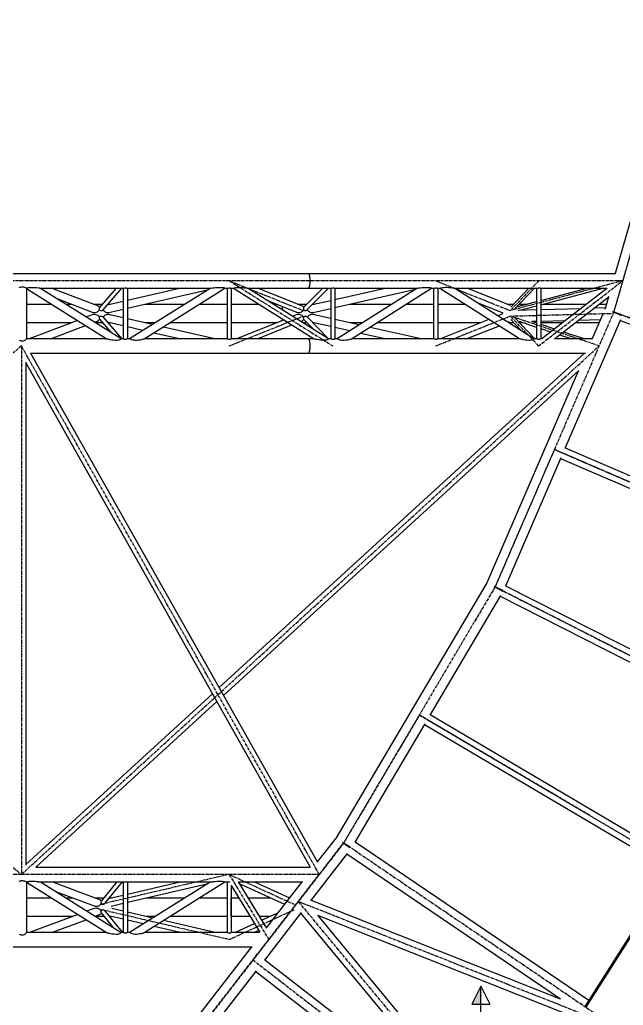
# Model space of a CAD drawing. Header units: millimetres. Extents: x 5143 to 30813, y 232 to 21408.
# Drawn here: x 26898 to 28565, y 3989 to 6711 of the extents above; entities that cross this region are included whole.
import ezdxf

# ---------------------------------------------------------------- set-up
doc = ezdxf.new("R2010")
doc.units = ezdxf.units.MM
doc.header["$LTSCALE"] = 0.25
doc.linetypes.add('CENTER', pattern=[50.8, 31.75, -6.35, 6.35, -6.35])
doc.linetypes.add('XKITLINE00', pattern=[0])

msp = doc.modelspace()

# ---------------------------------------------------------------- linework, layer by layer
at = {"color": 8, "linetype": 'CENTER'}
for p, q in [((28768.7, 6705.8), (28538.4, 5903.8)), ((28768.7, 6705.8), (28538.4, 5903.8)), ((28653.5, 6304.8), (28538.4, 5903.8)), ((27695.3, 5990.3), (26261.4, 5990.3)), ((27476.6, 5990.3), (27762.9, 5810.3)), ((27476.6, 5990.3), (27681.8, 5907.8)), ((28563.2, 5990.3), (27695.3, 5990.3)), ((28047, 5990.3), (28252.9, 5907.8)), ((28563.2, 5990.3), (28252.9, 5907.8)), ((28331.2, 5990.3), (28252.9, 5907.8)), ((28331.2, 5810.3), (28563.2, 5990.3)), ((27476.6, 5810.3), (27681.8, 5892.8)), ((28047, 5810.3), (28252.9, 5892.8)), ((28538.4, 5903.8), (28210.8, 5144.6)), ((28538.4, 5903.8), (28210.8, 5144.6)), ((28252.9, 5892.8), (28530.8, 5900.3)), ((28498.3, 5810.3), (28252.9, 5892.8)), ((28331.2, 5810.3), (28252.9, 5892.8)), ((28538.4, 5903.8), (28374.6, 5524.2)), ((29387.1, 5599.7), (28538.4, 5903.8)), ((28538.4, 5903.8), (29503.3, 5558)), ((26903.1, 5810.3), (25173.6, 4350.3)), ((25173.6, 5810.3), (26903.1, 4350.3)), ((27725.5, 4350.3), (26903.1, 5810.3)), ((26903.1, 4350.3), (28498.3, 5810.3)), ((26903.1, 5810.3), (26903.1, 4350.3)), ((28374.6, 5524.2), (28210.8, 5144.6)), ((29214.4, 5161.8), (28374.6, 5524.2)), ((28374.6, 5524.2), (29327.8, 5112.9)), ((28210.8, 5144.6), (27793, 4437.5)), ((28210.8, 5144.6), (27793, 4437.5)), ((28210.8, 5144.6), (28001.9, 4791)), ((29014.3, 4735.7), (28210.8, 5144.6)), ((28210.8, 5144.6), (29124.3, 4679.7)), ((28001.9, 4791), (27793, 4437.5)), ((28789.2, 4325.9), (28001.9, 4791)), ((28001.9, 4791), (28895.5, 4263.1)), ((27793, 4437.5), (27292.1, 3790.9)), ((27793, 4437.5), (27292.1, 3790.9)), ((27667.8, 4275.8), (27793, 4437.5)), ((27793, 4437.5), (28538.8, 3931)), ((27793, 4437.5), (28641, 3861.7)), ((28461.3, 3983.7), (28708.5, 4373.6)), ((27725.5, 4350.3), (26261.4, 4350.3)), ((27476.6, 4350.3), (27123.8, 4267.8)), ((27476.6, 4350.3), (27655.8, 4267.8)), ((27476.6, 4350.3), (27586, 4170.3)), ((27542.6, 4114.2), (27667.8, 4275.8)), ((27667.8, 4275.8), (28538.8, 3931)), ((28265.3, 3554.2), (27667.8, 4275.8)), ((27667.8, 4275.8), (28538.8, 3931)), ((28265.3, 3554.2), (27667.8, 4275.8)), ((27667.8, 4275.8), (27667.8, 4275.8)), ((27476.6, 4170.3), (27123.8, 4252.8)), ((27476.6, 4170.3), (27655.8, 4252.8)), ((27417.3, 3952.5), (27542.6, 4114.2)), ((27542.6, 4114.2), (28265.3, 3554.2)), ((27542.6, 4114.2), (28362.9, 3478.5))]:
    msp.add_line(p, q, dxfattribs=at)
at = {"color": 8, "linetype": 'XKITLINE00'}
for p, q in [((28743.8, 6711.4), (28542.6, 6010.6)), ((26261.4, 6010.6), (27695.3, 6010.6)), ((27695.3, 6010.6), (27696.1, 6010.3)), ((27695.3, 6010.6), (27696.1, 6010.3)), ((27695.3, 6010.6), (28543.2, 6010.6)), ((27696.1, 6010.3), (27696.8, 6009.4)), ((27696.1, 6010.3), (27696.8, 6009.4)), ((27696.8, 6009.4), (27697.4, 6007.9)), ((27696.8, 6009.4), (27697.4, 6007.9)), ((27697.4, 6007.9), (27698, 6005.8)), ((27697.4, 6007.9), (27698, 6005.8)), ((27698, 6005.8), (27698.5, 6003.3)), ((27698.5, 6003.3), (27698.9, 6000.4)), ((27698.9, 6000.4), (27699.2, 5997.2)), ((27699.2, 5997.2), (27699.4, 5993.8)), ((27699.4, 5993.8), (27699.5, 5990.3)), ((27699.5, 5990.3), (27699.4, 5986.7)), ((26897.1, 5972), (26900, 5973)), ((26900, 5973), (26902.2, 5973.4)), ((26902.2, 5973.4), (26903.1, 5973.6)), ((26903.1, 5973.6), (26906.1, 5973.8)), ((26906.1, 5973.8), (26909, 5973.5)), ((26909, 5973.5), (26909.3, 5973.4)), ((26909.3, 5973.4), (26911.6, 5972.8)), ((26911.6, 5972.8), (26913.7, 5971.8)), ((26913.7, 5971.8), (26913.9, 5971.6)), ((26913.9, 5971.6), (26915.4, 5971)), ((26915.4, 5971), (26915.9, 5970.5)), ((26915.9, 5970.5), (26916.4, 5970.3)), ((26916.4, 5970.3), (26916.5, 5970.1)), ((26916.5, 5970), (26917.8, 5970.3)), ((26916.5, 5970.1), (26916.7, 5969.2)), ((26916.7, 5969.2), (26916.7, 5830)), ((26916.7, 5968.8), (27137, 5830.6)), ((26917.8, 5970.3), (26919.1, 5970.5)), ((26919.1, 5970.5), (26920, 5970.8)), ((26920, 5970.8), (26922.8, 5971.3)), ((26922.8, 5971.3), (26925.8, 5971.6)), ((26925.8, 5971.6), (26926.4, 5971.7)), ((26926.4, 5971.7), (26930.4, 5972.1)), ((26930.4, 5972.1), (26935, 5972)), ((26935, 5972), (26940, 5971.7)), ((26940, 5971.7), (26940.5, 5971.6)), ((26940.5, 5971.6), (26944.8, 5971.3)), ((26944.8, 5971.3), (26949.2, 5970.7)), ((26949.2, 5970.7), (26950.6, 5970.5)), ((26950.6, 5970.5), (26952.7, 5970.3)), ((26952.7, 5970.3), (26955.1, 5969.9)), ((26954.8, 5970), (27186.5, 5970)), ((26954.9, 5970), (26955, 5970)), ((26955.1, 5969.9), (26955.9, 5970)), ((26955.1, 5969.9), (26955.1, 5969.9)), ((26955.9, 5970), (27178.4, 5830.4)), ((26986.7, 5970), (27114.6, 5921)), ((27164.8, 5970), (27118.3, 5916.2)), ((27179.8, 5970), (27127.6, 5909.6)), ((27184.2, 5970), (27184.2, 5830.6)), ((27184.4, 5970), (27185.2, 5969.9)), ((27184.8, 5970), (27185.6, 5969.9)), ((27185.2, 5969.9), (27186.3, 5969.9)), ((27185.6, 5969.9), (27186.3, 5969.9)), ((27186.3, 5969.9), (27186.5, 5970)), ((27186.5, 5970), (27188.1, 5970.2)), ((27188.1, 5970.2), (27189.9, 5970.3)), ((27189.9, 5970.3), (27191.6, 5970.3)), ((27191.6, 5970.3), (27193.2, 5970.2)), ((27193.2, 5970.2), (27194.5, 5970)), ((27194.5, 5970), (27194.9, 5969.9)), ((27194.7, 5970), (27426.9, 5970)), ((27194.8, 5969.9), (27194.9, 5969.9)), ((27194.9, 5969.9), (27195.2, 5970)), ((27194.9, 5969.9), (27195.3, 5969.9)), ((27195.3, 5969.9), (27195.6, 5970)), ((27195.6, 5936.7), (27340, 5970)), ((27195.6, 5970), (27195.6, 5830.3)), ((27195.6, 5914.3), (27416.1, 5965.1)), ((27201.7, 5830.6), (27423.8, 5970)), ((27242.3, 5830.3), (27464.8, 5970)), ((27424.6, 5970), (27426.4, 5969.9)), ((27425.5, 5970), (27426.5, 5969.9)), ((27426.4, 5969.9), (27426.5, 5969.9)), ((27426.5, 5969.9), (27429.8, 5970.3)), ((27429.8, 5970.3), (27432.3, 5970.5)), ((27432.3, 5970.5), (27434.1, 5970.8)), ((27434.1, 5970.8), (27439, 5971.3)), ((27439, 5971.3), (27443.5, 5971.6)), ((27443.5, 5971.6), (27444.2, 5971.7)), ((27444.2, 5971.7), (27449.3, 5972.1)), ((27449.3, 5972.1), (27453.8, 5972.1)), ((27453.8, 5972.1), (27457.5, 5971.7)), ((27457.5, 5971.7), (27457.9, 5971.6)), ((27457.9, 5971.6), (27460.6, 5971.3)), ((27460.6, 5971.3), (27462.7, 5970.8)), ((27462.7, 5970.8), (27463.1, 5970.5)), ((27463.1, 5970.5), (27464.1, 5970.3)), ((27464.1, 5970.3), (27464.6, 5969.9)), ((27464.6, 5970), (27473.3, 5970)), ((27464.6, 5969.9), (27464.8, 5970)), ((27470.9, 5970), (27470.9, 5830.6)), ((27471.2, 5970), (27472, 5969.9)), ((27471.6, 5970), (27472.4, 5969.9)), ((27472, 5969.9), (27473, 5969.9)), ((27472.4, 5969.9), (27473.1, 5969.9)), ((27473, 5969.9), (27473.3, 5970)), ((27473.3, 5970), (27474.9, 5970.2)), ((27474.9, 5970.2), (27476.6, 5970.3)), ((27476.6, 5970.3), (27478.4, 5970.3)), ((27478.4, 5970.3), (27480, 5970.2)), ((27480, 5970.2), (27481.3, 5970)), ((27481.3, 5970), (27481.7, 5969.9)), ((27481.5, 5970), (27489.9, 5970)), ((27481.6, 5969.9), (27481.7, 5969.9)), ((27481.7, 5969.9), (27481.9, 5970)), ((27481.7, 5969.9), (27482.1, 5969.9)), ((27482.1, 5969.9), (27482.3, 5970)), ((27482.3, 5970), (27482.3, 5830.3)), ((27488.4, 5970), (27710, 5830.6)), ((27488.6, 5970), (27489.7, 5969.9)), ((27489.5, 5970), (27489.8, 5970)), ((27489.7, 5969.9), (27489.8, 5969.9)), ((27489.8, 5969.9), (27491.4, 5970.3)), ((27491.4, 5970.3), (27492.7, 5970.4)), ((27492.7, 5970.4), (27493.6, 5970.8)), ((27493.6, 5970.8), (27496.4, 5971.3)), ((27496.4, 5971.3), (27499.4, 5971.6)), ((27499.4, 5971.6), (27500, 5971.7)), ((27500, 5971.7), (27504.1, 5972)), ((27504.1, 5972), (27508.7, 5971.9)), ((27508.7, 5971.9), (27513.7, 5971.6)), ((27513.7, 5971.6), (27514, 5971.6)), ((27514, 5971.6), (27518.4, 5971.2)), ((27518.4, 5971.2), (27522.8, 5970.7)), ((27522.8, 5970.7), (27524, 5970.4)), ((27524, 5970.4), (27526.3, 5970.2)), ((27526.3, 5970.2), (27528.5, 5969.9)), ((27528.1, 5970), (27695.3, 5970)), ((27528.5, 5969.9), (27528.6, 5969.9)), ((27528.6, 5969.9), (27529.4, 5970)), ((27529.4, 5970), (27751.4, 5830.4)), ((27556.5, 5970), (27678.2, 5921)), ((27735, 5970), (27682.1, 5916.2)), ((27750.8, 5970), (27691.5, 5909.6)), ((27695.3, 5970), (27696.1, 5970.3)), ((27695.3, 5970), (27696.1, 5970.3)), ((27695.3, 5970), (27759.7, 5970)), ((27696.8, 5971.2), (27696.1, 5970.3)), ((27696.8, 5971.2), (27696.1, 5970.3)), ((27697.4, 5972.7), (27696.8, 5971.2)), ((27697.4, 5972.7), (27696.8, 5971.2)), ((27698, 5974.7), (27697.4, 5972.7)), ((27698, 5974.7), (27697.4, 5972.7)), ((27698.5, 5977.2), (27698, 5974.7)), ((27698.9, 5980.1), (27698.5, 5977.2)), ((27699.2, 5983.3), (27698.9, 5980.1)), ((27699.4, 5986.7), (27699.2, 5983.3)), ((27757.2, 5970), (27757.2, 5830.6)), ((27757.4, 5970), (27758.2, 5969.9)), ((27757.8, 5970), (27758.6, 5969.9)), ((27758.2, 5969.9), (27759.4, 5969.9)), ((27758.6, 5969.9), (27759.4, 5969.9)), ((27759.4, 5969.9), (27759.5, 5970)), ((27759.5, 5970), (27761.1, 5970.1)), ((27761.1, 5970.1), (27762.9, 5970.3)), ((27762.9, 5970.3), (27764.6, 5970.3)), ((27764.6, 5970.3), (27766.2, 5970.2)), ((27766.2, 5970.2), (27767.5, 5970.1)), ((27767.5, 5970.1), (27767.9, 5969.9)), ((27767.8, 5970), (27997.8, 5970)), ((27767.9, 5969.9), (27768.2, 5970)), ((27767.9, 5969.9), (27768.3, 5969.9)), ((27768.3, 5969.9), (27768.6, 5970)), ((27768.6, 5938.6), (27907.6, 5970)), ((27768.6, 5970), (27768.6, 5830.3)), ((27768.6, 5916.2), (27987.9, 5965.7)), ((27774.5, 5830.6), (27994.6, 5970)), ((27814.9, 5830.3), (28035.3, 5970)), ((27995.4, 5970), (27997.2, 5969.9)), ((27996.3, 5970), (27997.5, 5969.9)), ((27997.2, 5969.9), (27997.4, 5969.9)), ((27997.4, 5969.9), (28000.5, 5970.3)), ((28000.5, 5970.3), (28003.3, 5970.5)), ((28003.3, 5970.5), (28004.7, 5970.7)), ((28004.7, 5970.7), (28009.7, 5971.3)), ((28009.7, 5971.3), (28014.5, 5971.7)), ((28014.5, 5971.7), (28014.8, 5971.7)), ((28014.8, 5971.7), (28019.9, 5972.1)), ((28019.9, 5972.1), (28024.5, 5972.1)), ((28024.5, 5972.1), (28028.2, 5971.8)), ((28028.2, 5971.8), (28028.7, 5971.7)), ((28028.7, 5971.7), (28031.2, 5971.4)), ((28031.2, 5971.4), (28033.3, 5970.8)), ((28033.3, 5970.8), (28033.8, 5970.5)), ((28033.8, 5970.5), (28034.6, 5970.3)), ((28034.6, 5970.3), (28035.2, 5970)), ((28035.2, 5970), (28043.7, 5970)), ((28035.2, 5970), (28035.3, 5970)), ((28035.2, 5969.9), (28035.3, 5970)), ((28041.3, 5970), (28041.3, 5830.6)), ((28041.5, 5970), (28041.6, 5970)), ((28041.6, 5970), (28042.4, 5969.9)), ((28041.9, 5970), (28042, 5970)), ((28042.4, 5970), (28042.7, 5969.9)), ((28042.4, 5969.9), (28043.5, 5969.9)), ((28043.5, 5969.9), (28043.7, 5970)), ((28043.7, 5970), (28045.2, 5970.2)), ((28045.2, 5970.2), (28047, 5970.3)), ((28047, 5970.3), (28048.8, 5970.3)), ((28048.8, 5970.3), (28050.4, 5970.2)), ((28050.4, 5970.2), (28051.6, 5970.1)), ((28051.6, 5970.1), (28052.1, 5969.9)), ((28052, 5970), (28060.2, 5970)), ((28052.1, 5970), (28052.3, 5970)), ((28052.1, 5969.9), (28052.3, 5970)), ((28052.1, 5969.9), (28052.4, 5969.9)), ((28052.4, 5969.9), (28052.7, 5970)), ((28052.5, 5970), (28052.7, 5970)), ((28052.7, 5970), (28052.7, 5830.3)), ((28058.7, 5970), (28278.7, 5830.6)), ((28058.7, 5970), (28058.8, 5969.9)), ((28058.8, 5969.9), (28058.8, 5969.9)), ((28058.8, 5969.9), (28060, 5969.9)), ((28059.7, 5970), (28059.7, 5969.9)), ((28060, 5969.9), (28060.1, 5969.9)), ((28060.1, 5969.9), (28061.5, 5970.3)), ((28061.5, 5970.3), (28063.2, 5970.6)), ((28063.2, 5970.6), (28063.7, 5970.8)), ((28063.7, 5970.8), (28066.5, 5971.4)), ((28066.5, 5971.4), (28069.8, 5971.8)), ((28069.8, 5971.8), (28070, 5971.8)), ((28070, 5971.8), (28073.9, 5972.2)), ((28073.9, 5972.2), (28078.4, 5972.2)), ((28078.4, 5972.2), (28083.3, 5971.9)), ((28083.3, 5971.9), (28084.4, 5971.8)), ((28084.4, 5971.8), (28088.1, 5971.5)), ((28088.1, 5971.5), (28092.5, 5970.9)), ((28092.5, 5970.9), (28094.4, 5970.6)), ((28094.4, 5970.6), (28096, 5970.4)), ((28096, 5970.4), (28098.5, 5970)), ((28098.5, 5970), (28098.7, 5969.9)), ((28098.6, 5970), (28327.8, 5970)), ((28098.7, 5969.9), (28099.5, 5969.9)), ((28099.4, 5970), (28099.4, 5969.9)), ((28099.5, 5969.9), (28319.9, 5830.3)), ((28134.4, 5970), (28252.2, 5922.8)), ((28304.1, 5970), (28254.1, 5917.3)), ((28319.7, 5970), (28262.6, 5909.8)), ((28325.5, 5970), (28325.5, 5830.6)), ((28325.7, 5969.9), (28325.7, 5969.9)), ((28325.7, 5970), (28325.7, 5969.9)), ((28325.7, 5969.9), (28326.6, 5969.9)), ((28326, 5970), (28326.1, 5969.9)), ((28326.6, 5969.9), (28327.7, 5969.9)), ((28327.7, 5969.9), (28327.8, 5970)), ((28327.8, 5970), (28329.4, 5970.2)), ((28329.4, 5970.2), (28331.2, 5970.3)), ((28331.2, 5970.3), (28332.9, 5970.3)), ((28332.9, 5970.3), (28334.5, 5970.3)), ((28334.5, 5970.3), (28335.8, 5970.1)), ((28335.8, 5970.1), (28336.3, 5969.9)), ((28336.2, 5970), (28520.6, 5970)), ((28336.3, 5969.9), (28336.6, 5969.9)), ((28336.3, 5970), (28336.3, 5969.9)), ((28336.6, 5970), (28336.7, 5969.9)), ((28336.6, 5969.9), (28336.9, 5969.9)), ((28336.9, 5924.2), (28509, 5970)), ((28336.9, 5936), (28464.7, 5970)), ((28336.9, 5969.9), (28336.9, 5830.4)), ((28339.5, 5830.5), (28519.3, 5970)), ((27003.6, 5940.1), (27098.4, 5903.7)), ((27706, 5924.4), (27757.2, 5936)), ((28374.8, 5830.3), (28525.5, 5947.2)), ((28524.2, 5946.1), (28514.4, 5912.3)), ((26916.7, 5925.7), (26985.5, 5925.7)), ((27026.5, 5925.7), (27041.2, 5925.7)), ((27102.3, 5925.7), (27126.5, 5925.7)), ((27114.6, 5921), (27116.5, 5919.9)), ((27116.5, 5919.9), (27116.8, 5919.5)), ((27116.8, 5919.5), (27117.9, 5918.3)), ((27118, 5909.8), (27116.9, 5907.9)), ((27117.8, 5915.1), (27117.7, 5913.6)), ((27117.7, 5913.6), (27117.8, 5913.4)), ((27118, 5915.5), (27117.8, 5915.1)), ((27117.8, 5913.4), (27117.9, 5911.7)), ((27117.9, 5918.3), (27118.6, 5916.6)), ((27117.9, 5911.7), (27118.2, 5910.7)), ((27118.3, 5916.2), (27118, 5915.5)), ((27118.1, 5910), (27118, 5909.8)), ((27118.3, 5910.5), (27118.1, 5910)), ((27118.2, 5910.7), (27118.3, 5910.3)), ((27118.3, 5910.3), (27118.5, 5910)), ((27118.5, 5910), (27118.7, 5909.8)), ((27118.7, 5909.8), (27119.8, 5908.7)), ((27119.8, 5908.7), (27121.4, 5907.9)), ((27124.8, 5907.7), (27126.4, 5908.4)), ((27126.4, 5908.4), (27127.6, 5909.6)), ((27128.2, 5910.3), (27128.6, 5909.8)), ((27128.6, 5909.8), (27129.1, 5908.8)), ((27129.1, 5908.8), (27130.9, 5906.8)), ((27140, 5923.9), (27184.2, 5934.1)), ((27141.5, 5925.7), (27147.7, 5925.7)), ((27144.4, 5902.6), (27184.2, 5911.7)), ((27244.7, 5925.7), (27353.2, 5925.7)), ((27394.2, 5925.7), (27470.9, 5925.7)), ((27482.3, 5925.7), (27558.9, 5925.7)), ((27585.5, 5934.7), (27662.4, 5903.8)), ((27599.9, 5925.7), (27607.9, 5925.7)), ((27622.2, 5919.9), (27622.6, 5918.2)), ((27622.2, 5919.9), (27622.6, 5918.2)), ((27622.6, 5918.2), (27623.1, 5915.2)), ((27622.6, 5918.2), (27623.1, 5915.2)), ((27623.1, 5915.2), (27623.6, 5911.8)), ((27623.1, 5915.2), (27623.6, 5911.8)), ((27623.6, 5911.8), (27623.7, 5910.7)), ((27623.6, 5911.8), (27623.7, 5910.7)), ((27666.6, 5925.7), (27691.5, 5925.7)), ((27678.2, 5921), (27680.1, 5919.9)), ((27680.1, 5919.9), (27680.4, 5919.5)), ((27680.4, 5919.5), (27681.5, 5918.4)), ((27681.7, 5909.8), (27680.7, 5907.9)), ((27681.5, 5918.4), (27682.3, 5916.7)), ((27681.9, 5915.5), (27681.7, 5915.1)), ((27681.7, 5915.1), (27681.7, 5913.5)), ((27681.7, 5913.5), (27681.7, 5913.3)), ((27681.7, 5913.3), (27681.8, 5911.7)), ((27681.9, 5910.1), (27681.7, 5909.8)), ((27681.8, 5911.7), (27682.1, 5910.7)), ((27682.1, 5916.2), (27681.9, 5915.5)), ((27682.1, 5910.8), (27681.9, 5910.1)), ((27682.1, 5910.7), (27682.2, 5910.5)), ((27682.2, 5910.5), (27682.5, 5910)), ((27682.3, 5916.7), (27682.4, 5916.6)), ((27682.4, 5916.6), (27682.4, 5916.5)), ((27682.5, 5910), (27682.6, 5909.8)), ((27682.6, 5909.8), (27683.8, 5908.7)), ((27683.8, 5908.7), (27685.3, 5907.9)), ((27688.8, 5907.8), (27690.3, 5908.5)), ((27690.3, 5908.5), (27691.5, 5909.6)), ((27691.6, 5909.8), (27691.5, 5909.6)), ((27692.2, 5910.4), (27692.6, 5909.9)), ((27692.6, 5909.9), (27693.2, 5908.9)), ((27693.2, 5908.9), (27695, 5906.8)), ((27707.2, 5925.7), (27711.5, 5925.7)), ((27708.8, 5902.7), (27757.2, 5913.6)), ((27810.5, 5925.7), (27924.6, 5925.7)), ((27965.4, 5925.7), (28041.3, 5925.7)), ((28052.7, 5925.7), (28128.6, 5925.7)), ((28165.7, 5928), (28231.9, 5901.5)), ((28169.4, 5925.7), (28171.5, 5925.7)), ((28244.9, 5925.7), (28262.1, 5925.7)), ((28270.8, 5918.4), (28325.5, 5933)), ((28273.7, 5909.4), (28325.5, 5910.8)), ((28277.7, 5925.7), (28298.1, 5925.7)), ((28282.1, 5909.7), (28325.5, 5921.2)), ((28336.9, 5911.1), (28447.2, 5914.1)), ((28342.4, 5925.7), (28462.1, 5925.7)), ((28484.1, 5915.1), (28515.5, 5916)), ((28497.8, 5925.7), (28518.3, 5925.7)), ((28514.4, 5912.3), (28513.7, 5910.7)), ((26925.5, 5830.6), (27056.8, 5880.9)), ((27082.3, 5890.6), (27099, 5897)), ((27098.4, 5903.7), (27101.3, 5902.8)), ((27099, 5897), (27102, 5897.7)), ((27101.3, 5902.8), (27104.4, 5902.4)), ((27102, 5897.7), (27105.2, 5897.9)), ((27104.4, 5902.4), (27107.5, 5902.5)), ((27105.2, 5897.9), (27108.2, 5897.5)), ((27107.5, 5902.5), (27110.4, 5903.2)), ((27108.2, 5897.5), (27111, 5896.6)), ((27110.4, 5903.2), (27113, 5904.3)), ((27111, 5896.6), (27113.5, 5895.2)), ((27113, 5904.3), (27115.1, 5906)), ((27113.5, 5895.2), (27114.5, 5894.3)), ((27114.5, 5894.3), (27115.5, 5893.5)), ((27116.9, 5907.9), (27115.1, 5906)), ((27115.3, 5880), (27116.3, 5880.9)), ((27115.5, 5893.5), (27117, 5891.5)), ((27116.3, 5880.9), (27116.9, 5881.3)), ((27118, 5883), (27116.9, 5881.3)), ((27117, 5891.5), (27117.4, 5890.5)), ((27117.4, 5890.5), (27118.1, 5889.3)), ((27118, 5888.8), (27117.8, 5887.1)), ((27117.8, 5887.1), (27117.8, 5886.9)), ((27117.8, 5886.9), (27117.9, 5885.4)), ((27117.9, 5885.4), (27118.1, 5885)), ((27118.1, 5889.3), (27118, 5888.8)), ((27118.1, 5883.7), (27118, 5883)), ((27118.8, 5890.3), (27118.1, 5889.3)), ((27118.1, 5889.3), (27118.1, 5889.2)), ((27118.1, 5885), (27118.3, 5884.3)), ((27118.3, 5884.3), (27118.1, 5883.7)), ((27118.3, 5884.3), (27149, 5848.8)), ((27118.8, 5890.3), (27118.9, 5890.5)), ((27118.9, 5890.5), (27120, 5891.6)), ((27120, 5891.6), (27121.6, 5892.4)), ((27121.4, 5907.9), (27123.1, 5907.5)), ((27121.6, 5892.4), (27123.4, 5892.8)), ((27123.1, 5907.5), (27124.8, 5907.7)), ((27123.4, 5892.8), (27125.1, 5892.6)), ((27125.1, 5892.6), (27126.6, 5891.8)), ((27126.6, 5891.8), (27127.8, 5890.7)), ((27127.8, 5890.7), (27179.8, 5830.6)), ((27129.2, 5890.5), (27128.7, 5889.6)), ((27129.3, 5890.5), (27129.2, 5890.5)), ((27130.8, 5892.7), (27129.3, 5890.5)), ((27130.8, 5892.7), (27132.7, 5894.3)), ((27130.9, 5906.8), (27131.9, 5906)), ((27131.9, 5906), (27133, 5905)), ((27132.9, 5894.5), (27132.7, 5894.3)), ((27132.9, 5894.5), (27135.3, 5896.1)), ((27133, 5905), (27135.5, 5903.6)), ((27135.3, 5896.1), (27138, 5897.2)), ((27135.5, 5903.6), (27138.3, 5902.7)), ((27138, 5897.2), (27141.1, 5897.8)), ((27138.3, 5902.7), (27141.3, 5902.4)), ((27141.1, 5897.8), (27144.2, 5897.9)), ((27141.3, 5902.4), (27144.4, 5902.6)), ((27144.2, 5897.9), (27147.3, 5897.4)), ((27147.3, 5897.4), (27184.2, 5888.9)), ((27195.6, 5886.3), (27264.9, 5870.3)), ((27497.9, 5830.6), (27627.3, 5882.6)), ((27622.6, 5882.3), (27622.2, 5880.6)), ((27622.6, 5882.3), (27622.2, 5880.6)), ((27623.1, 5885.3), (27622.6, 5882.3)), ((27623.1, 5885.3), (27622.6, 5882.3)), ((27652.3, 5892.7), (27663, 5897)), ((27662.4, 5903.8), (27665.3, 5902.8)), ((27663, 5897), (27666, 5897.7)), ((27665.3, 5902.8), (27668.4, 5902.4)), ((27666, 5897.7), (27669.1, 5897.9)), ((27668.4, 5902.4), (27671.4, 5902.5)), ((27669.1, 5897.9), (27672.2, 5897.5)), ((27671.4, 5902.5), (27674.2, 5903.2)), ((27672.2, 5897.5), (27674.9, 5896.6)), ((27674.2, 5903.2), (27676.8, 5904.4)), ((27674.9, 5896.6), (27677.3, 5895.2)), ((27676.8, 5904.4), (27678.9, 5906)), ((27677.3, 5895.2), (27678.4, 5894.2)), ((27678.4, 5894.2), (27679.3, 5893.4)), ((27680.7, 5907.9), (27678.9, 5906)), ((27678.9, 5879.9), (27680, 5880.8)), ((27679.3, 5893.4), (27680.9, 5891.4)), ((27680, 5880.8), (27680.5, 5881.3)), ((27681.7, 5882.9), (27680.5, 5881.3)), ((27680.9, 5891.4), (27681.2, 5890.4)), ((27681.2, 5890.4), (27681.9, 5889.2)), ((27681.9, 5888.8), (27681.7, 5887.2)), ((27681.7, 5887.2), (27681.7, 5887)), ((27681.7, 5887), (27681.8, 5885.4)), ((27681.8, 5883.7), (27681.7, 5882.9)), ((27681.8, 5885.4), (27681.9, 5885)), ((27682.1, 5884.5), (27681.8, 5883.7)), ((27681.9, 5889.2), (27681.9, 5888.9)), ((27682, 5889.1), (27681.9, 5888.8)), ((27681.9, 5885), (27682.2, 5884.3)), ((27682.8, 5890.3), (27682, 5889.1)), ((27682.2, 5884.3), (27709, 5857.1)), ((27682.8, 5890.3), (27682.9, 5890.4)), ((27682.9, 5890.4), (27684, 5891.6)), ((27684, 5891.6), (27685.6, 5892.4)), ((27685.3, 5907.9), (27687.1, 5907.5)), ((27685.6, 5892.4), (27687.4, 5892.7)), ((27687.1, 5907.5), (27688.8, 5907.8)), ((27687.4, 5892.7), (27689.1, 5892.5)), ((27689.1, 5892.5), (27690.6, 5891.8)), ((27690.6, 5891.8), (27691.8, 5890.6)), ((27691.8, 5890.6), (27691.8, 5890.5)), ((27691.8, 5890.6), (27750.4, 5831)), ((27693.3, 5890.4), (27692.8, 5889.6)), ((27695, 5892.6), (27693.3, 5890.5)), ((27693.3, 5890.5), (27693.3, 5890.4)), ((27695, 5906.8), (27696, 5906.1)), ((27695, 5892.6), (27696.8, 5894.2)), ((27696, 5906.1), (27697.2, 5905.1)), ((27697.1, 5894.5), (27696.8, 5894.2)), ((27697.1, 5894.5), (27699.5, 5896)), ((27697.2, 5905.1), (27699.8, 5903.7)), ((27699.5, 5896), (27702.3, 5897.1)), ((27699.8, 5903.7), (27702.6, 5902.9)), ((27702.3, 5897.1), (27705.4, 5897.7)), ((27702.6, 5902.9), (27705.7, 5902.5)), ((27705.4, 5897.7), (27708.6, 5897.7)), ((27705.7, 5902.5), (27708.8, 5902.7)), ((27708.6, 5897.7), (27711.7, 5897.2)), ((27711.7, 5897.2), (27757.2, 5887)), ((27768.6, 5884.4), (27835.6, 5869.3)), ((28061.1, 5830.6), (28194.4, 5884)), ((28219.4, 5894), (28232.9, 5899.4)), ((28254.2, 5883.2), (28280.9, 5855)), ((28265.9, 5887.3), (28319.7, 5830.6)), ((28556.7, 5882), (28403.6, 5527.2)), ((28441.1, 5881.8), (28502, 5883.4)), ((28508.2, 5897.8), (28479.2, 5830.6)), ((28534.6, 5904.9), (28561, 5897.3)), ((28534.8, 5905.3), (28560, 5894.5)), ((28541.4, 5902.9), (28541.4, 5902.5)), ((28542, 5902.7), (28542.1, 5902.2)), ((28542.9, 5902.5), (28542.7, 5901.9)), ((28543.1, 5902.4), (28542.8, 5901.9)), ((26916.7, 5874.9), (27041.2, 5874.9)), ((26986.6, 5830.6), (27080, 5866.3)), ((27105.5, 5876.1), (27113.2, 5879)), ((27107.5, 5874.9), (27126.5, 5874.9)), ((27113.2, 5879), (27115.3, 5880)), ((27140, 5876.6), (27184.2, 5866.4)), ((27141.5, 5874.9), (27147.4, 5874.9)), ((27195.6, 5863.8), (27238.7, 5853.8)), ((27245, 5874.9), (27272.2, 5874.9)), ((27295, 5863.4), (27437.3, 5830.6)), ((27313.3, 5874.9), (27470.9, 5874.9)), ((27482.3, 5874.9), (27608, 5874.9)), ((27556.4, 5830.6), (27650.1, 5868.3)), ((27675.1, 5878.3), (27676.8, 5879)), ((27676.8, 5879), (27678.9, 5879.9)), ((27680.6, 5874.9), (27691.5, 5874.9)), ((27706.1, 5876.1), (27757.2, 5864.5)), ((27707.2, 5874.9), (27711.3, 5874.9)), ((27768.6, 5862), (27809.5, 5852.7)), ((27810.7, 5874.9), (27844.4, 5874.9)), ((27865.6, 5862.5), (28006.8, 5830.6)), ((27885.2, 5874.9), (28041.3, 5874.9)), ((28052.7, 5874.9), (28171.6, 5874.9)), ((28134.2, 5830.6), (28222.7, 5866)), ((28247.7, 5876), (28250.7, 5877.3)), ((28249.6, 5874.9), (28262.1, 5874.9)), ((28275.4, 5877.3), (28280.7, 5877.4)), ((28277.7, 5874.9), (28288.3, 5874.9)), ((28279.5, 5877.8), (28325.5, 5862.4)), ((28311.7, 5879), (28325.5, 5874.4)), ((28313.7, 5878.3), (28325.5, 5878.6)), ((28323.9, 5874.9), (28325.5, 5874.9)), ((28336.9, 5879), (28404.3, 5880.8)), ((28336.9, 5874.9), (28396.6, 5874.9)), ((28336.9, 5870.5), (28374.7, 5857.8)), ((28336.9, 5858.6), (28363.9, 5849.5)), ((28432.3, 5874.9), (28498.3, 5874.9)), ((28556, 5880.4), (29289.8, 5617.5)), ((28556, 5880.3), (29289.8, 5617.4)), ((26911.6, 5825.2), (26913.7, 5826.6)), ((26913.9, 5826.8), (26913.7, 5826.6)), ((26913.9, 5826.8), (26915.4, 5827.9)), ((26915.9, 5828.6), (26915.4, 5827.9)), ((26915.9, 5828.6), (26916.4, 5829.1)), ((26916.6, 5829.9), (26916.4, 5829.1)), ((26916.7, 5830), (26916.6, 5829.9)), ((26916.7, 5830.6), (27137, 5830.6)), ((27137, 5830.6), (27137.1, 5830.6)), ((27137.1, 5830.6), (27137.5, 5830.3)), ((27137.5, 5830.3), (27139.3, 5829.9)), ((27139.3, 5829.9), (27139.5, 5829.8)), ((27139.5, 5829.8), (27142.9, 5829)), ((27142.9, 5829), (27145.2, 5828.6)), ((27145.2, 5828.6), (27147.3, 5828.1)), ((27147.3, 5828.1), (27152.3, 5827.3)), ((27152.3, 5827.3), (27156.6, 5826.8)), ((27156.6, 5826.8), (27157.5, 5826.7)), ((27157.5, 5826.7), (27162.7, 5826.2)), ((27167.3, 5826.3), (27171, 5826.7)), ((27171, 5826.7), (27171.3, 5826.8)), ((27171.3, 5826.8), (27174.1, 5827.3)), ((27174.1, 5827.3), (27176.2, 5828.2)), ((27176.6, 5828.6), (27176.2, 5828.2)), ((27176.6, 5828.6), (27177.7, 5829.1)), ((27178.2, 5829.9), (27177.7, 5829.1)), ((27178, 5830.6), (27184.2, 5830.6)), ((27178.4, 5830.4), (27178.2, 5829.9)), ((27184.2, 5830.6), (27184.3, 5830.6)), ((27184.3, 5830.6), (27184.4, 5830.4)), ((27184.4, 5830.4), (27185.2, 5830.1)), ((27185.2, 5830.1), (27186.3, 5829.9)), ((27186.3, 5829.9), (27186.5, 5829.8)), ((27186.5, 5829.8), (27188.1, 5829.4)), ((27188.1, 5829.4), (27189.9, 5829.1)), ((27189.9, 5829.1), (27191.6, 5829.1)), ((27191.6, 5829.1), (27193.2, 5829.3)), ((27193.2, 5829.3), (27194.5, 5829.6)), ((27194.5, 5829.6), (27194.9, 5829.9)), ((27194.9, 5829.9), (27195.3, 5830)), ((27195.6, 5830.3), (27195.3, 5830)), ((27195.6, 5830.6), (27201.9, 5830.6)), ((27201.7, 5830.6), (27202.1, 5830.6)), ((27202.1, 5830.6), (27202.2, 5830.3)), ((27202.2, 5830.3), (27203.3, 5829.9)), ((27203.3, 5829.9), (27204.8, 5829.1)), ((27204.8, 5829.1), (27206.2, 5828.6)), ((27206.2, 5828.6), (27206.9, 5828.2)), ((27206.9, 5828.2), (27209.6, 5827.3)), ((27209.6, 5827.3), (27212.7, 5826.8)), ((27212.7, 5826.8), (27213.1, 5826.7)), ((27213.1, 5826.7), (27217, 5826.3)), ((27221.5, 5826.2), (27226.4, 5826.7)), ((27226.4, 5826.7), (27227.1, 5826.8)), ((27227.1, 5826.8), (27231.1, 5827.3)), ((27231.1, 5827.3), (27235.5, 5828.2)), ((27235.5, 5828.2), (27237.1, 5828.6)), ((27237.1, 5828.6), (27239, 5829)), ((27239, 5829), (27241.4, 5829.9)), ((27241.5, 5829.9), (27242.3, 5830.3)), ((27242.7, 5830.6), (27470.9, 5830.6)), ((27268.8, 5846.9), (27339.7, 5830.6)), ((27470.9, 5830.6), (27471.1, 5830.6)), ((27471.1, 5830.6), (27471.2, 5830.4)), ((27471.2, 5830.4), (27472, 5830.1)), ((27472, 5830.1), (27473, 5829.9)), ((27473, 5829.9), (27473.3, 5829.8)), ((27473.3, 5829.8), (27474.9, 5829.4)), ((27474.9, 5829.4), (27476.6, 5829.1)), ((27476.6, 5829.1), (27478.4, 5829.1)), ((27478.4, 5829.1), (27480, 5829.3)), ((27480, 5829.3), (27481.3, 5829.6)), ((27481.3, 5829.6), (27481.7, 5829.9)), ((27481.7, 5829.9), (27482.1, 5830)), ((27482.3, 5830.3), (27482.1, 5830)), ((27482.3, 5830.6), (27695.3, 5830.6)), ((27695.3, 5830.6), (27696.1, 5830.3)), ((27695.3, 5830.6), (27696.1, 5830.3)), ((27695.3, 5830.6), (27710.2, 5830.6)), ((27696.1, 5830.3), (27696.7, 5829.4)), ((27696.1, 5830.3), (27696.7, 5829.4)), ((27696.7, 5829.4), (27697.4, 5827.9)), ((27696.7, 5829.4), (27697.4, 5827.9)), ((27697.4, 5827.9), (27698, 5825.8)), ((27697.4, 5827.9), (27698, 5825.8)), ((27710, 5830.6), (27710.1, 5830.6)), ((27710, 5830.6), (27710.2, 5830.6)), ((27710.1, 5830.6), (27710.3, 5830.5)), ((27710.3, 5830.5), (27712.1, 5830.1)), ((27712.1, 5830.1), (27712.4, 5830.1)), ((27712.4, 5830.1), (27715.3, 5829.4)), ((27715.3, 5829.4), (27718.4, 5828.9)), ((27718.4, 5828.9), (27719.5, 5828.7)), ((27719.5, 5828.7), (27724.5, 5827.8)), ((27724.5, 5827.8), (27729.7, 5827.2)), ((27729.7, 5827.2), (27735, 5826.7)), ((27735, 5826.7), (27739.7, 5826.7)), ((27739.7, 5826.7), (27743.6, 5827)), ((27743.6, 5827), (27744.4, 5827.2)), ((27744.4, 5827.2), (27746.8, 5827.6)), ((27746.8, 5827.6), (27749, 5828.4)), ((27749, 5828.4), (27749.7, 5828.9)), ((27749.7, 5828.9), (27750.5, 5829.2)), ((27751.2, 5829.9), (27750.5, 5829.2)), ((27751.1, 5830.6), (27757.3, 5830.6)), ((27751.4, 5830.4), (27751.1, 5830.1)), ((27751.1, 5830.1), (27751.2, 5829.9)), ((27757.2, 5830.6), (27757.4, 5830.6)), ((27757.4, 5830.6), (27757.4, 5830.5)), ((27757.4, 5830.5), (27758.2, 5830.2)), ((27758.2, 5830.2), (27759.4, 5829.9)), ((27759.4, 5829.9), (27759.5, 5829.8)), ((27759.5, 5829.8), (27761.1, 5829.4)), ((27761.1, 5829.4), (27762.9, 5829.2)), ((27762.9, 5829.2), (27764.6, 5829.1)), ((27764.6, 5829.1), (27766.2, 5829.3)), ((27766.2, 5829.3), (27767.5, 5829.6)), ((27767.5, 5829.6), (27767.9, 5829.9)), ((27767.9, 5829.9), (27768.3, 5830)), ((27768.6, 5830.3), (27768.3, 5830)), ((27768.6, 5830.6), (27775, 5830.6)), ((27774.5, 5830.6), (27775, 5830.6)), ((27775, 5830.6), (27775.1, 5830.4)), ((27775.1, 5830.4), (27776.3, 5829.9)), ((27776.3, 5829.9), (27776.3, 5829.9)), ((27776.3, 5829.9), (27777.8, 5829.2)), ((27777.8, 5829.2), (27779.3, 5828.7)), ((27779.3, 5828.7), (27779.9, 5828.3)), ((27779.9, 5828.3), (27782.6, 5827.5)), ((27782.6, 5827.5), (27785.8, 5826.9)), ((27785.8, 5826.9), (27786.1, 5826.8)), ((27786.1, 5826.8), (27789.9, 5826.4)), ((27789.9, 5826.4), (27794.4, 5826.3)), ((27794.4, 5826.3), (27799.2, 5826.8)), ((27799.2, 5826.8), (27800.1, 5826.9)), ((27800.1, 5826.9), (27803.9, 5827.4)), ((27803.9, 5827.4), (27808.2, 5828.2)), ((27808.2, 5828.2), (27809.9, 5828.7)), ((27809.9, 5828.7), (27811.6, 5829.1)), ((27811.6, 5829.1), (27814, 5829.9)), ((27814.2, 5829.9), (27814.9, 5830.3)), ((27815.3, 5830.6), (28041.5, 5830.6)), ((27839.5, 5845.9), (27907.5, 5830.6)), ((28041.3, 5830.6), (28041.5, 5830.6)), ((28041.5, 5830.6), (28041.6, 5830.5)), ((28041.6, 5830.5), (28042.4, 5830.2)), ((28042.4, 5830.2), (28043.5, 5829.9)), ((28043.5, 5829.9), (28043.7, 5829.9)), ((28043.7, 5829.9), (28045.2, 5829.5)), ((28045.2, 5829.5), (28047, 5829.2)), ((28047, 5829.2), (28048.8, 5829.2)), ((28048.8, 5829.2), (28050.4, 5829.3)), ((28050.4, 5829.3), (28051.6, 5829.7)), ((28051.6, 5829.7), (28052.1, 5829.9)), ((28052.1, 5829.9), (28052.4, 5830)), ((28052.7, 5830.3), (28052.4, 5830)), ((28052.7, 5830.6), (28278.8, 5830.6)), ((28278.7, 5830.6), (28278.8, 5830.6)), ((28278.8, 5830.6), (28279.2, 5830.4)), ((28279.2, 5830.4), (28281, 5830)), ((28281, 5830), (28281.1, 5829.9)), ((28281.1, 5829.9), (28284.4, 5829.2)), ((28284.4, 5829.2), (28287, 5828.7)), ((28287, 5828.7), (28288.6, 5828.3)), ((28288.6, 5828.3), (28293.7, 5827.5)), ((28293.7, 5827.5), (28298.4, 5826.9)), ((28298.4, 5826.9), (28298.9, 5826.8)), ((28298.9, 5826.8), (28304.1, 5826.4)), ((28304.1, 5826.4), (28308.7, 5826.3)), ((28308.7, 5826.3), (28312.5, 5826.8)), ((28312.5, 5826.8), (28313, 5826.9)), ((28313, 5826.9), (28315.6, 5827.4)), ((28315.6, 5827.4), (28317.7, 5828.2)), ((28317.7, 5828.2), (28318.2, 5828.7)), ((28318.2, 5828.7), (28319.1, 5829.1)), ((28319.8, 5829.9), (28319.1, 5829.1)), ((28319.5, 5830.6), (28325.7, 5830.6)), ((28319.9, 5830.3), (28319.7, 5829.9)), ((28319.7, 5829.9), (28319.8, 5829.9)), ((28325.5, 5830.6), (28325.7, 5830.6)), ((28325.7, 5830.6), (28325.7, 5830.5)), ((28325.7, 5830.5), (28326.6, 5830.2)), ((28326.6, 5830.2), (28327.7, 5830)), ((28327.7, 5830), (28327.8, 5829.9)), ((28327.8, 5829.9), (28329.4, 5829.5)), ((28329.4, 5829.5), (28331.2, 5829.3)), ((28331.2, 5829.3), (28332.9, 5829.2)), ((28332.9, 5829.2), (28334.5, 5829.4)), ((28334.5, 5829.4), (28335.8, 5829.7)), ((28335.8, 5829.7), (28336.2, 5830)), ((28336.2, 5830), (28336.6, 5830.1)), ((28336.9, 5830.4), (28336.6, 5830.1)), ((28336.9, 5830.6), (28339.5, 5830.6)), ((28375.1, 5830.6), (28479.6, 5830.6)), ((28388.7, 5841.1), (28420.1, 5830.6)), ((28399.5, 5849.5), (28455.7, 5830.6)), ((26897.1, 5826.3), (26900, 5825)), ((26900, 5825), (26902.2, 5824.5)), ((26902.2, 5824.5), (26903.1, 5824.2)), ((26903.1, 5824.2), (26906.1, 5823.9)), ((26906.1, 5823.9), (26909, 5824.3)), ((26909, 5824.3), (26909.3, 5824.5)), ((26909.3, 5824.5), (26911.6, 5825.2)), ((27162.7, 5826.2), (27167.3, 5826.3)), ((27217, 5826.3), (27221.5, 5826.2)), ((27698, 5825.8), (27698.5, 5823.3)), ((27698, 5825.8), (27698.5, 5823.3)), ((27698.5, 5823.3), (27698.9, 5820.4)), ((27698.9, 5800.1), (27698.5, 5797.2)), ((27698.9, 5820.4), (27699.2, 5817.2)), ((27699.2, 5803.3), (27698.9, 5800.1)), ((27699.2, 5817.2), (27699.4, 5813.8)), ((27699.4, 5806.7), (27699.2, 5803.3)), ((27699.4, 5813.8), (27699.5, 5810.3)), ((27699.5, 5810.3), (27699.4, 5806.7)), ((26928.4, 5790), (27695.3, 5790)), ((26928.5, 5790), (27720.5, 4384)), ((27448.8, 4866.3), (28458.1, 5790)), ((27695.3, 5790), (27696.1, 5790.3)), ((27695.3, 5790), (27696.1, 5790.3)), ((27695.3, 5790), (28460.3, 5790)), ((27696.7, 5791.2), (27696.1, 5790.3)), ((27696.7, 5791.2), (27696.1, 5790.3)), ((27697.4, 5792.7), (27696.7, 5791.2)), ((27697.4, 5792.7), (27696.7, 5791.2)), ((27698, 5794.7), (27697.4, 5792.7)), ((27698, 5794.7), (27697.4, 5792.7)), ((27698.5, 5797.2), (27698, 5794.7)), ((27698.5, 5797.2), (27698, 5794.7)), ((26915.2, 5765.5), (26915.2, 4375.8)), ((26915.2, 5763.8), (27700.2, 4370.4)), ((27461.1, 4844.5), (28441.8, 5742.1)), ((28440.4, 5740.8), (28188.1, 5156.1)), ((28404.3, 5528.9), (29131.1, 5215.3)), ((28404.3, 5528.9), (29131.1, 5215.3)), ((28392.3, 5501), (28239.2, 5146.2)), ((28391.5, 5499.3), (29118.3, 5185.7)), ((28391.6, 5499.3), (29118.4, 5185.7)), ((28188.1, 5156.1), (27772, 4451.8)), ((28207.2, 5146.2), (28232.4, 5135.3)), ((28207.4, 5146.6), (28231, 5132.6)), ((28239.9, 5147.9), (28934.6, 4794.4)), ((28239.9, 5147.9), (28934.6, 4794.4)), ((28226.2, 5120.7), (28031, 4790.4)), ((28215.1, 5142.7), (28214.8, 5142.2)), ((28215.2, 5142.7), (28215, 5142.1)), ((28225.3, 5119.1), (28920, 4765.6)), ((28225.3, 5119.1), (28920, 4765.6)), ((26915.2, 4377.9), (27430.4, 4849.4)), ((26942.8, 4370.2), (27442.6, 4827.6)), ((28032, 4792), (28713.4, 4389.4)), ((28032, 4792), (28713.4, 4389.5)), ((28016.6, 4765.9), (27823.7, 4439.5)), ((28015.6, 4764.2), (28697, 4361.7)), ((28015.6, 4764.2), (28697, 4361.6)), ((27772, 4451.8), (27720.1, 4384.7)), ((27789.6, 4439.5), (27810.9, 4426.9)), ((27789.9, 4439.9), (27809.4, 4424.8)), ((27824.4, 4440.7), (28469.4, 4002.7)), ((27798, 4434.6), (27797.6, 4434)), ((27798.3, 4434.4), (27797.9, 4433.8)), ((27802.5, 4408.2), (27701, 4277.2)), ((27801.7, 4407.1), (28391.9, 4006.3)), ((26943.3, 4370.6), (27700.1, 4370.6)), ((28705.6, 4375.3), (28458.5, 3985.6)), ((28705.7, 4375.1), (28458.7, 3985.6)), ((28708.5, 4373.6), (28461.3, 3983.7)), ((26897.1, 4331.7), (26900, 4332.5)), ((26900, 4332.5), (26902.1, 4332.9)), ((26902.1, 4332.9), (26903.1, 4333.1)), ((26903.1, 4333.1), (26906.1, 4333.3)), ((26906.1, 4333.3), (26909, 4332.9)), ((26909, 4332.9), (26909.2, 4332.9)), ((26909.2, 4332.9), (26911.6, 4332.3)), ((26911.6, 4332.3), (26913.7, 4331.4)), ((26913.7, 4331.4), (26913.9, 4331.3)), ((26913.9, 4331.3), (26915.4, 4330.6)), ((26915.4, 4330.6), (26915.8, 4330.3)), ((26915.8, 4330.3), (26916.4, 4330.1)), ((26916.4, 4330), (26917.9, 4330.2)), ((26916.4, 4330.1), (26916.4, 4330)), ((26916.4, 4330), (26916.7, 4329)), ((26916.4, 4330), (26916.4, 4330)), ((26916.7, 4329), (26916.7, 4189.8)), ((26917.9, 4330.2), (26918.9, 4330.3)), ((26918.9, 4330.3), (26920.2, 4330.6)), ((26920.2, 4330.6), (26923.2, 4331.1)), ((26923.2, 4331.1), (26925.7, 4331.3)), ((26925.7, 4331.3), (26926.8, 4331.5)), ((26926.8, 4331.5), (26931, 4331.7)), ((26931, 4331.7), (26935.7, 4331.6)), ((26935.7, 4331.6), (26940.2, 4331.3)), ((26940.2, 4331.3), (26940.7, 4331.3)), ((26940.7, 4331.3), (26945.4, 4330.9)), ((26945.4, 4330.9), (26949.8, 4330.4)), ((26949.8, 4330.4), (26950.4, 4330.3)), ((26950.4, 4330.3), (26953, 4330.1)), ((26953, 4330.1), (26954.8, 4329.9)), ((26953.9, 4330), (27187.2, 4330)), ((26954.3, 4329.9), (26954.5, 4330)), ((26954.8, 4329.9), (26955.1, 4329.9)), ((26955.1, 4329.9), (26955.4, 4330)), ((26955.9, 4330), (27178.5, 4190.3)), ((26988.6, 4330), (27119, 4281.2)), ((27166.3, 4330), (27123.3, 4276.3)), ((27180.9, 4330), (27132.6, 4269.6)), ((27184.2, 4330), (27184.2, 4190.5)), ((27185.1, 4330), (27185.2, 4330)), ((27185.2, 4330), (27186.2, 4329.9)), ((27185.6, 4330), (27186.4, 4329.9)), ((27186.2, 4329.9), (27186.5, 4329.9)), ((27186.5, 4329.9), (27188.1, 4330)), ((27188.1, 4330), (27189.9, 4330.1)), ((27189.9, 4330.1), (27191.6, 4330.1)), ((27191.6, 4330.1), (27193.2, 4330.1)), ((27193.2, 4330.1), (27194.5, 4330)), ((27194.2, 4330), (27427.9, 4330)), ((27194.5, 4330), (27194.8, 4329.9)), ((27194.7, 4329.9), (27194.9, 4329.9)), ((27194.8, 4329.9), (27195.3, 4329.9)), ((27194.9, 4329.9), (27195, 4330)), ((27195.3, 4329.9), (27195.4, 4330)), ((27195.6, 4295.8), (27341.7, 4330)), ((27195.6, 4330), (27195.6, 4190.2)), ((27201.6, 4190.5), (27423.8, 4330)), ((27241.9, 4190.1), (27464.8, 4330)), ((27425.6, 4330), (27426.4, 4329.9)), ((27426.4, 4329.9), (27426.8, 4329.9)), ((27426.6, 4330), (27427.2, 4329.9)), ((27426.8, 4329.9), (27429.5, 4330.1)), ((27429.5, 4330.1), (27432.5, 4330.3)), ((27432.5, 4330.3), (27433.5, 4330.4)), ((27433.5, 4330.4), (27438.4, 4330.9)), ((27438.4, 4330.9), (27443.5, 4331.3)), ((27443.5, 4331.3), (27448.6, 4331.6)), ((27448.6, 4331.6), (27453.2, 4331.7)), ((27453.2, 4331.7), (27457, 4331.4)), ((27457, 4331.4), (27457.8, 4331.3)), ((27457.8, 4331.3), (27460.1, 4331.1)), ((27460.1, 4331.1), (27462.4, 4330.6)), ((27462.4, 4330.6), (27463.1, 4330.3)), ((27463.1, 4330.3), (27463.9, 4330.2)), ((27463.9, 4330.2), (27464.6, 4329.9)), ((27464.5, 4330), (27474, 4330)), ((27464.6, 4329.9), (27464.8, 4330)), ((27464.6, 4329.9), (27464.6, 4329.9)), ((27470.9, 4330), (27470.9, 4190.5)), ((27471.9, 4330), (27472, 4330)), ((27472, 4330), (27473, 4329.9)), ((27472.4, 4330), (27473.2, 4329.9)), ((27473, 4329.9), (27473.3, 4329.9)), ((27473.3, 4329.9), (27474.9, 4330)), ((27474.9, 4330), (27476.6, 4330.1)), ((27476.6, 4330.1), (27478.4, 4330.1)), ((27478.4, 4330.1), (27478.6, 4330.1)), ((27501.5, 4330), (27679.8, 4330)), ((27501.8, 4330), (27579.8, 4201.6)), ((27546.9, 4330), (27643.2, 4285.6)), ((27677.6, 4330), (27579.1, 4202.8)), ((26916.7, 4328.8), (27137.1, 4190.5)), ((26999.9, 4302.4), (27104, 4263.5)), ((27195.6, 4273.3), (27415.4, 4324.7)), ((27482.3, 4320.3), (27482.3, 4190.2)), ((27482.3, 4319.9), (27561, 4190.5)), ((27504.6, 4325.4), (27629.5, 4267.8)), ((26916.7, 4285.7), (26985.5, 4285.7)), ((27026.5, 4285.7), (27044.6, 4285.7)), ((27107.2, 4285.7), (27130.8, 4285.7)), ((27119, 4281.2), (27121, 4280.2)), ((27121, 4280.2), (27121.7, 4279.5)), ((27121.7, 4279.5), (27122.5, 4278.8)), ((27122.5, 4278.8), (27123.5, 4277.1)), ((27122.8, 4275.2), (27122.7, 4273.7)), ((27123, 4275.5), (27122.8, 4275.2)), ((27123.3, 4276.3), (27123, 4275.5)), ((27123.5, 4277.1), (27123.5, 4276.7)), ((27123.5, 4276.7), (27123.5, 4276.6)), ((27143.8, 4283.7), (27184.2, 4293.1)), ((27145.4, 4285.7), (27152.2, 4285.7)), ((27248.4, 4285.7), (27353.2, 4285.7)), ((27394.2, 4285.7), (27470.9, 4285.7)), ((27482.3, 4285.7), (27503.1, 4285.7)), ((27528.7, 4285.7), (27590.7, 4285.7)), ((27643.1, 4285.7), (27643.3, 4285.7)), ((27702.7, 4279.4), (28391, 4006.9)), ((27702.7, 4279.4), (28390.9, 4006.9)), ((27084, 4249.6), (27102.5, 4256.5)), ((27102.5, 4256.5), (27105.5, 4257.4)), ((27104, 4263.5), (27107, 4262.7)), ((27105.5, 4257.4), (27108.7, 4257.7)), ((27107, 4262.7), (27110.1, 4262.4)), ((27108.7, 4257.7), (27111.8, 4257.5)), ((27110.1, 4262.4), (27113.1, 4262.7)), ((27111.8, 4257.5), (27114.7, 4256.8)), ((27113.1, 4262.7), (27115.9, 4263.5)), ((27114.7, 4256.8), (27117.3, 4255.5)), ((27115.9, 4263.5), (27118.4, 4264.8)), ((27117.3, 4255.5), (27119.2, 4254.1)), ((27118.4, 4264.8), (27119.9, 4266)), ((27119.2, 4254.1), (27119.5, 4253.9)), ((27119.5, 4253.9), (27121.2, 4251.9)), ((27119.9, 4266), (27120.5, 4266.5)), ((27122.1, 4268.5), (27120.5, 4266.5)), ((27121.2, 4251.9), (27122.1, 4250.3)), ((27122.8, 4269.8), (27122.1, 4268.5)), ((27122.1, 4250.3), (27122.4, 4249.8)), ((27122.4, 4249.8), (27122.9, 4248.3)), ((27122.7, 4273.7), (27122.7, 4273.4)), ((27122.7, 4273.4), (27122.9, 4271.9)), ((27123.2, 4270.6), (27122.8, 4269.8)), ((27122.9, 4248.2), (27122.8, 4247.1)), ((27122.9, 4271.9), (27123.2, 4270.7)), ((27123, 4248.5), (27122.9, 4248.2)), ((27123.6, 4249.8), (27123, 4248.5)), ((27123.2, 4270.7), (27123.3, 4270.5)), ((27123.3, 4270.5), (27123.5, 4270.1)), ((27123.5, 4270.1), (27123.7, 4269.9)), ((27124, 4250.2), (27123.6, 4249.8)), ((27123.7, 4269.9), (27124.7, 4268.8)), ((27124.7, 4251.1), (27124, 4250.2)), ((27124.7, 4268.8), (27126.3, 4268)), ((27124.7, 4251.1), (27126.3, 4252)), ((27126.3, 4268), (27128, 4267.6)), ((27126.3, 4252), (27128, 4252.5)), ((27128, 4267.6), (27129.8, 4267.8)), ((27128, 4252.5), (27129.7, 4252.4)), ((27129.7, 4252.4), (27131.3, 4251.8)), ((27129.8, 4267.8), (27131.3, 4268.5)), ((27131.3, 4268.5), (27132.6, 4269.6)), ((27131.3, 4251.8), (27132.7, 4250.8)), ((27132.7, 4250.8), (27180.9, 4190.6)), ((27151.3, 4263), (27184.2, 4270.6)), ((27153.1, 4257.2), (27184.2, 4249.9)), ((26916.7, 4234.9), (27044.6, 4234.9)), ((26926.1, 4190.6), (27058.3, 4240)), ((26988.6, 4190.6), (27081.6, 4225.3)), ((27107.3, 4234.9), (27118.7, 4239.2)), ((27107.5, 4234.9), (27130.8, 4234.9)), ((27118.7, 4239.2), (27120.6, 4240.2)), ((27121.1, 4240.7), (27120.6, 4240.2)), ((27121.1, 4240.7), (27122, 4241.6)), ((27122.9, 4243.4), (27122, 4241.6)), ((27122.8, 4247.1), (27122.7, 4246.4)), ((27122.7, 4246.4), (27123, 4245)), ((27123.2, 4244.6), (27122.9, 4243.5)), ((27122.9, 4243.5), (27122.9, 4243.4)), ((27123, 4244.9), (27123.3, 4244.5)), ((27123.3, 4244.5), (27123.6, 4243.8)), ((27123.6, 4243.8), (27154.4, 4205.4)), ((27143.8, 4236.8), (27184.2, 4227.4)), ((27145.4, 4234.9), (27152.2, 4234.9)), ((27195.6, 4247.2), (27265.8, 4230.8)), ((27195.6, 4224.7), (27239.7, 4214.4)), ((27248.4, 4234.9), (27272.2, 4234.9)), ((27295.7, 4223.8), (27437.9, 4190.6)), ((27313.3, 4234.9), (27470.9, 4234.9)), ((27482.3, 4234.9), (27534, 4234.9)), ((27559.5, 4234.9), (27590.7, 4234.9)), ((27566.4, 4223.7), (27611.3, 4244.3)), ((27675.8, 4244.7), (27574.1, 4113.5)), ((27674.3, 4242.7), (28147.7, 3670.9)), ((27674.3, 4242.7), (28147.5, 3671.1)), ((27720.3, 4237.7), (28435.9, 3954.4)), ((27720.3, 4237.7), (28211.2, 3644.8)), ((27720.4, 4237.6), (28435.9, 3954.4)), ((27720.4, 4237.6), (28211.2, 3644.8)), ((27269.6, 4207.4), (27341.7, 4190.6)), ((27494.5, 4190.6), (27546.4, 4214.5)), ((27546.9, 4190.6), (27557.9, 4195.6)), ((27577.8, 4204.8), (27582.2, 4206.9)), ((26897.1, 4185.6), (26900, 4184.3)), ((26900, 4184.3), (26902.1, 4183.7)), ((26902.1, 4183.7), (26903.1, 4183.4)), ((26903.1, 4183.4), (26906.1, 4183.1)), ((26906.1, 4183.1), (26909, 4183.6)), ((26909, 4183.6), (26909.2, 4183.7)), ((26909.2, 4183.7), (26911.6, 4184.6)), ((26911.6, 4184.6), (26913.7, 4186)), ((26913.9, 4186.2), (26913.7, 4186)), ((26913.9, 4186.2), (26915.4, 4187.4)), ((26915.8, 4188.2), (26915.4, 4187.4)), ((26916.4, 4188.8), (26915.8, 4188.2)), ((26916.6, 4189.6), (26916.4, 4188.8)), ((26916.7, 4189.8), (26916.6, 4189.6)), ((26916.7, 4190.6), (27137, 4190.6)), ((27137.1, 4190.5), (27137.2, 4190.4)), ((27137.2, 4190.4), (27138, 4190)), ((27138, 4190), (27139.5, 4189.6)), ((27139.5, 4189.6), (27140.3, 4189.3)), ((27140.3, 4189.3), (27143.8, 4188.4)), ((27143.8, 4188.4), (27145.3, 4188.2)), ((27145.3, 4188.2), (27148.4, 4187.5)), ((27148.4, 4187.5), (27153.4, 4186.6)), ((27153.4, 4186.6), (27156.8, 4186.2)), ((27156.8, 4186.2), (27158.7, 4185.9)), ((27158.7, 4185.9), (27163.8, 4185.6)), ((27163.8, 4185.6), (27168.2, 4185.7)), ((27168.2, 4185.7), (27171.3, 4186.2)), ((27171.3, 4186.2), (27171.8, 4186.3)), ((27171.8, 4186.3), (27174.7, 4187)), ((27174.7, 4187), (27176.6, 4188)), ((27176.8, 4188.2), (27176.6, 4188)), ((27176.8, 4188.2), (27178, 4188.9)), ((27178, 4190.6), (27184.2, 4190.6)), ((27178.3, 4189.6), (27178, 4188.9)), ((27178.3, 4189.6), (27178.5, 4189.7)), ((27178.5, 4190.3), (27178.5, 4189.7)), ((27184.2, 4190.5), (27184.3, 4190.4)), ((27184.3, 4190.4), (27184.4, 4190.3)), ((27184.4, 4190.3), (27185.2, 4189.9)), ((27185.2, 4189.9), (27186.2, 4189.6)), ((27186.2, 4189.6), (27186.5, 4189.5)), ((27186.5, 4189.5), (27188.1, 4189)), ((27188.1, 4189), (27189.9, 4188.8)), ((27189.9, 4188.8), (27191.6, 4188.7)), ((27191.6, 4188.7), (27193.2, 4188.9)), ((27193.2, 4188.9), (27194.5, 4189.3)), ((27194.5, 4189.3), (27194.8, 4189.6)), ((27194.8, 4189.6), (27195.3, 4189.8)), ((27195.6, 4190.2), (27195.3, 4189.8)), ((27195.6, 4190.6), (27201.7, 4190.6)), ((27201.6, 4190.5), (27202.1, 4190.4)), ((27202.1, 4190.4), (27202, 4190.3)), ((27202, 4190.3), (27203, 4189.7)), ((27203, 4189.7), (27203.3, 4189.6)), ((27203.3, 4189.6), (27204.4, 4188.8)), ((27204.4, 4188.8), (27206.1, 4188.2)), ((27206.1, 4188.2), (27206.4, 4187.9)), ((27206.4, 4187.9), (27209, 4186.9)), ((27209, 4186.9), (27212.3, 4186.2)), ((27212.3, 4186.2), (27216.1, 4185.7)), ((27216.1, 4185.7), (27220.5, 4185.6)), ((27220.5, 4185.6), (27225.3, 4186)), ((27225.3, 4186), (27226.7, 4186.2)), ((27226.7, 4186.2), (27230.1, 4186.7)), ((27230.1, 4186.7), (27234.5, 4187.5)), ((27234.5, 4187.5), (27236.7, 4188.2)), ((27236.7, 4188.2), (27238.2, 4188.5)), ((27238.2, 4188.5), (27240.8, 4189.4)), ((27240.8, 4189.4), (27241.1, 4189.6)), ((27241.1, 4189.6), (27241.9, 4190.1)), ((27242.7, 4190.6), (27470.9, 4190.6)), ((27470.9, 4190.5), (27471.1, 4190.4)), ((27471.1, 4190.4), (27471.2, 4190.3)), ((27471.2, 4190.3), (27472, 4189.9)), ((27472, 4189.9), (27473, 4189.6)), ((27473, 4189.6), (27473.3, 4189.5)), ((27473.3, 4189.5), (27474.9, 4189)), ((27474.9, 4189), (27476.6, 4188.8)), ((27476.6, 4188.8), (27478.4, 4188.7)), ((27478.4, 4188.7), (27480, 4188.9)), ((27480, 4188.9), (27481.3, 4189.3)), ((27481.3, 4189.3), (27481.6, 4189.6)), ((27481.6, 4189.6), (27482.1, 4189.8)), ((27482.3, 4190.2), (27482.1, 4189.8)), ((27482.3, 4190.6), (27560.9, 4190.6)), ((26261.3, 4150), (27540.4, 4150)), ((27538.2, 4150), (27273, 3807.7)), ((27575.1, 4114.7), (28147.6, 3671)), ((27551.1, 4083.7), (27449.5, 3952.5)), ((27550.2, 4082.6), (28123.2, 3638.6))]:
    msp.add_line(p, q, dxfattribs=at)
msp.add_line((27482.3, 4234.9), (27482.3, 4285.7))
at = {"color": 30, "linetype": 'XKITLINE00'}
for p, q in [((28171.8, 4041.9), (28146.8, 3991.9)), ((28171.8, 4041.9), (28196.8, 3991.9)), ((28146.8, 3991.9), (28196.8, 3991.9))]:
    msp.add_line(p, q, dxfattribs=at)
at = {"color": 2, "linetype": 'XKITLINE00'}
msp.add_line((28171.8, 3941.9), (28171.8, 4041.9), dxfattribs=at)
at = {"color": 8, "linetype": 'XKITLINE00'}
for centre in [(27476.6, 5990.3), (27476.6, 5990.3), (27695.3, 5990.3), (27695.3, 5990.3), (28047, 5990.3), (28331.2, 5990.3), (28563.2, 5990.3), (28563.2, 5990.3), (28563.2, 5990.3), (27681.8, 5907.8), (27681.8, 5892.8), (28252.9, 5907.8), (28252.9, 5907.8), (28252.9, 5907.8), (28252.9, 5892.8), (28252.9, 5892.8), (28252.9, 5892.8), (28252.9, 5892.8), (28530.8, 5900.3), (28538.4, 5903.8), (28538.4, 5903.8), (28538.4, 5903.8), (28538.4, 5903.8), (28538.4, 5903.8), (28538.4, 5903.8), (28538.4, 5903.8), (28538.4, 5903.8), (28538.4, 5903.8), (28538.4, 5903.8), (26903.1, 5810.3), (26903.1, 5810.3), (26903.1, 5810.3), (27476.6, 5810.3), (27762.9, 5810.3), (28047, 5810.3), (28331.2, 5810.3), (28331.2, 5810.3), (28498.3, 5810.3), (28498.3, 5810.3), (28374.6, 5524.2), (28374.6, 5524.2), (28374.6, 5524.2), (28374.6, 5524.2), (28374.6, 5524.2), (28210.8, 5144.6), (28210.8, 5144.6), (28210.8, 5144.6), (28210.8, 5144.6), (28210.8, 5144.6), (28210.8, 5144.6), (28210.8, 5144.6), (28210.8, 5144.6), (28210.8, 5144.6), (28210.8, 5144.6), (28001.9, 4791), (28001.9, 4791), (28001.9, 4791), (28001.9, 4791), (28001.9, 4791), (27793, 4437.5), (27793, 4437.5), (27793, 4437.5), (27793, 4437.5), (27793, 4437.5), (27793, 4437.5), (27793, 4437.5), (27793, 4437.5), (27793, 4437.5), (27793, 4437.5), (26903.1, 4350.3), (26903.1, 4350.3), (26903.1, 4350.3), (27476.6, 4350.3), (27476.6, 4350.3), (27476.6, 4350.3), (27725.5, 4350.3), (27725.5, 4350.3), (27667.8, 4275.8), (27667.8, 4275.8), (27667.8, 4275.8), (27667.8, 4275.8), (27667.8, 4275.8), (27667.8, 4275.8), (27667.8, 4275.8), (27123.8, 4267.8), (27123.8, 4252.8), (27655.8, 4267.8), (27655.8, 4252.8), (27476.6, 4170.3), (27476.6, 4170.3), (27586, 4170.3), (27542.6, 4114.2), (27542.6, 4114.2), (27542.6, 4114.2), (27542.6, 4114.2), (27542.6, 4114.2)]:
    msp.add_circle(centre, 0.05, dxfattribs=at)
at = {"color": 30, "linetype": 'Continuous'}
msp.add_solid([(28146.8, 3991.9), (28171.8, 4041.9), (28146.8, 3991.9), (28171.8, 3991.9)], dxfattribs=at)

doc.saveas('drawing.dxf')
